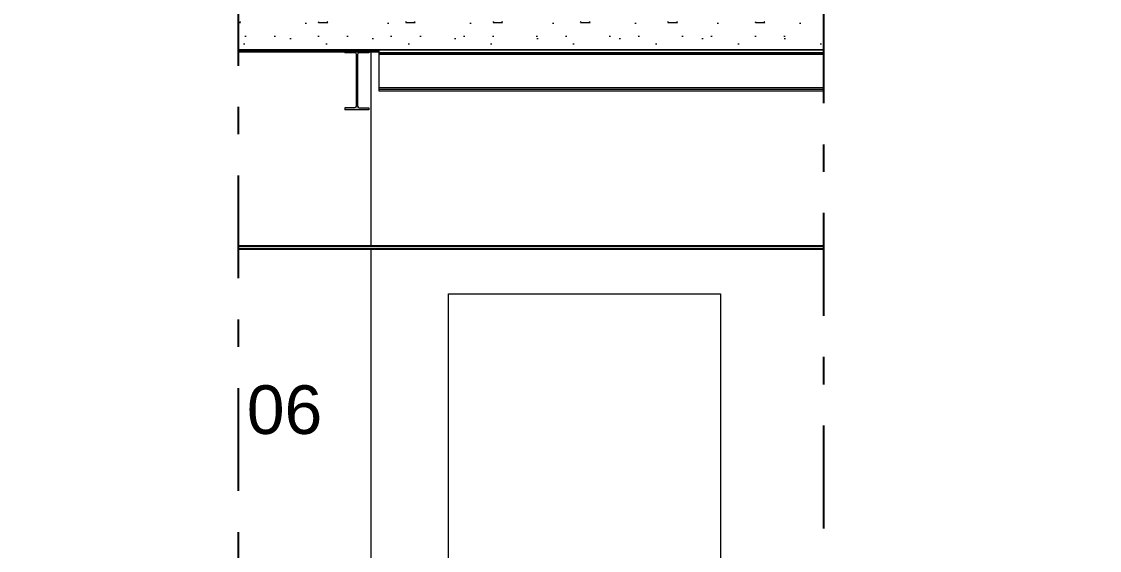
# Model space of a CAD drawing. Header units: millimetres. Extents: x -48147 to 1468943, y -496296 to 18123.
# Drawn here: x 1421176 to 1426727, y -486216 to -483496 of the extents above; entities that cross this region are included whole.
import ezdxf
from ezdxf.enums import TextEntityAlignment as Align

# ---------------------------------------------------------------- set-up
doc = ezdxf.new("R2010")
doc.units = ezdxf.units.MM
doc.header["$MEASUREMENT"] = 0
doc.linetypes.add('Double Dashed', pattern=[1093.611073, 529.166651, -211.666656, 141.111112, -211.666656])
doc.linetypes.add('Wipeout_Contour', pattern=[1000, 0, -1000])
for name, color, linetype in [('A-230-M_FLOOR.IFC Import', 7, 'Continuous'), ('A-25-M_Wall_Int', 7, 'Continuous'), ('A-95-P_Drawing', 7, 'Continuous'), ('New_A-15-MG_Structural_Grid_Phase_2', 7, 'Continuous'), ('New_A-20-M_Ceiling', 7, 'Continuous'), ('New_A-20-M_Floor_Slab', 7, 'Continuous'), ('New_A-25-M_Wall_Int', 7, 'Continuous'), ('New_A-80-M_Lift', 7, 'Continuous'), ('New_ArchiCAD Doors', 7, 'Continuous'), ('S-280-M_STRUCT_FRAME.IFC Import', 7, 'Continuous')]:
    doc.layers.add(name, color=color, linetype=linetype)
for name, color, linetype, lineweight, true_color in [('A-230-M_FLOOR.IFC Import_Pen_No__109', 7, 'Continuous', 15, 0xa6a6a6), ('A-230-M_FLOOR.IFC Import_Pen_No__29', 7, 'Continuous', 50, 0x2a2a2a), ('New_A-15-MG_Structural_Grid_Phase_2_Pen_No__222', 7, 'Continuous', 13, 0x65af33), ('New_A-20-M_Ceiling_Pen_No__107', 7, 'Continuous', 15, 0xa6a6a6), ('New_A-20-M_Ceiling_Pen_No__29', 7, 'Continuous', 50, 0x2a2a2a), ('New_A-20-M_Floor_Slab_Pen_No__147', 7, 'Continuous', 0, 0x606060)]:
    doc.layers.add(name, color=color, linetype=linetype, lineweight=lineweight, true_color=true_color)
for name, color, linetype, lineweight in [('A-230-M_FLOOR.IFC Import_Pen_No__89', 8, 'Continuous', 20), ('A-95-P_Drawing_Pen_No__194', 7, 'Continuous', 25), ('A-95-P_Text_1_50_GA_Pen_No__1', 7, 'Continuous', 13), ('New_A-20-M_Ceiling_Pen_No__89', 8, 'Continuous', 20), ('New_A-20-M_Floor_Slab_Pen_No__146', 8, 'Continuous', 0), ('New_A-25-M_Wall_Int_Pen_No__87', 8, 'Continuous', 20), ('New_A-80-M_Lift_Pen_No__87', 8, 'Continuous', 20), ('New_ArchiCAD Doors_Pen_No__87', 8, 'Continuous', 20), ('S-280-M_STRUCT_FRAME.IFC Import_Pen_No__1', 7, 'Continuous', 13), ('S-280-M_STRUCT_FRAME.IFC Import_Pen_No__160', 5, 'Continuous', 200), ('S-280-M_STRUCT_FRAME.IFC Import_Pen_No__90', 8, 'Continuous', 20)]:
    doc.layers.add(name, color=color, linetype=linetype, lineweight=lineweight)
doc.styles.add('GENERATED_STYLE_2', font='')
doc.styles.get('GENERATED_STYLE_2').set_extended_font_data('Swis721 BT')
pattern_1 = [(0, (1411454.5, -491295.5), (0, 779.423), [48.75, -401.25]), (0, (1411679.5, -490905.8), (0, 779.423), [48.75, -401.25]), (60, (1411454.5, -491295.5), (-675, 389.711), [48.75, -401.25]), (60, (1411904.5, -491295.5), (-675, 389.711), [48.75, -401.25]), (120, (1411503.2, -491295.5), (675, 389.711), [48.75, -401.25]), (120, (1411953.2, -491295.5), (675, 389.711), [48.75, -401.25]), (0, (1411454.48, -491220.52), (0, 150), [0, -150, 0, -225]), (45, (1411529.48, -491220.52), (-106.066, 106.066), [0, -112.5, 0, -187.5])]

# ---------------------------------------------------------------- blocks, each defined once
blk = doc.blocks.new('Section Elem_112_1', base_point=(1411454.5, -491295.5))
at = {"color": 254, "linetype": 'Wipeout_Contour', "lineweight": 0, "ltscale": 42162339.80973161}
blk.add_wipeout([(1425644.6, -483852.3), (1425644.6, -484645.5), (1426966.9, -484645.5), (1426966.9, -483645.5), (1425962.1, -483645.5), (1425962.1, -483656.2), (1425912.9, -483656.2), (1425906.6, -483658.8), (1425904, -483665.1), (1425904, -483930.3), (1425906.6, -483936.6), (1425912.9, -483939.2), (1425962.1, -483939.2), (1425962.1, -483949.9), (1425838.7, -483949.9), (1425838.7, -483939.2), (1425888, -483939.2), (1425894.3, -483936.6), (1425896.9, -483930.3), (1425896.9, -483665.1), (1425894.3, -483658.8), (1425888, -483656.2), (1425838.7, -483656.2), (1425838.7, -483645.5), (1425788.3, -483645.5), (1425788.3, -483840.5), (1425788.3, -483842.7), (1425788.3, -483852.3)], dxfattribs=at).dxf.layer = 'New_A-25-M_Wall_Int'
at = {"color": 254, "linetype": 'Wipeout_Contour', "lineweight": 0, "ltscale": 10548455.41241784}
blk.add_wipeout([(1425644.6, -484670.5), (1425644.6, -487245.5), (1426950.9, -487245.5), (1426950.9, -484853.5), (1426950.9, -484787.5), (1426966.9, -484787.5), (1426966.9, -484670.5)], dxfattribs=at).dxf.layer = 'New_A-25-M_Wall_Int'
at = {"layer": 'New_A-25-M_Wall_Int_Pen_No__87', "linetype": 'Continuous'}
for p, q in [((1425644.6, -483852.3), (1425644.6, -484645.5)), ((1425644.6, -484670.5), (1425644.6, -487245.5))]:
    blk.add_line(p, q, dxfattribs=at)
blk = doc.blocks.new('Section Elem_149_1', base_point=(1411454.5, -491295.5))
at = {"color": 254, "linetype": 'Wipeout_Contour', "lineweight": 0, "ltscale": 6033766.276883436}
blk.add_wipeout([(1425904.3, -483645.5), (1431755.4, -483645.5), (1431755.4, -483495.5), (1425904.3, -483495.5)], dxfattribs=at).dxf.layer = 'New_A-20-M_Floor_Slab'
at = {"layer": 'New_A-20-M_Floor_Slab_Pen_No__146', "linetype": 'Continuous'}
h = blk.add_hatch(dxfattribs=at)
h.set_pattern_fill('Structural_Concrete_0001', color=256, style=0, pattern_type=2)
h.set_pattern_definition([(45, (1411454.5, -491295.5), (-367.423, 367.423), [50, -250]), (45, (1411376.83, -491005.74), (-367.423, 367.423), [50, -250]), (105, (1411454.5, -491295.5), (501.91, 134.486), [50, -250]), (105, (1411666.6, -491083.4), (501.91, 134.486), [50, -250]), (165, (1411489.83, -491260.16), (134.486, 501.91), [50, -250]), (165, (1411701.97, -491048.03), (134.486, 501.91), [50, -250]), (45, (1411419.12, -491260.16), (-70.7107, 70.7107), [0, -100, 0, -150]), (90, (1411454.48, -491224.81), (-100, 0), [0, -75, 0, -125])])
h.paths.add_polyline_path([(1425904.3, -483645.5), (1431755.4, -483645.5), (1431755.4, -483495.5), (1425904.3, -483495.5)])
at = {"layer": 'New_A-20-M_Floor_Slab_Pen_No__147', "linetype": 'Continuous'}
blk.add_line((1425904.3, -483495.5), (1425904.3, -483645.5), dxfattribs=at)
blk = doc.blocks.new('Section Elem_198_1', base_point=(1411454.5, -491295.5))
at = {"color": 254, "linetype": 'Wipeout_Contour', "lineweight": 0, "ltscale": 6018975.751144398}
blk.add_wipeout([(1423374.6, -484895.5), (1423374.6, -487245.5), (1424774.6, -487245.5), (1424774.6, -484895.5)], dxfattribs=at).dxf.layer = 'New_A-80-M_Lift'
blk = doc.blocks.new('Section Elem_200_1', base_point=(1411454.5, -491295.5))
at = {"color": 254, "linetype": 'Wipeout_Contour', "lineweight": 0, "ltscale": 16506015.65640577}
blk.add_wipeout([(1419506.6, -483949.9), (1418352.4, -484645.5), (1421181.9, -484645.5), (1421181.9, -483645.5), (1421131.6, -483645.5), (1421131.6, -483656.2), (1419993.9, -483656.2), (1419721.9, -483820.1), (1419524.3, -483939.2), (1421131.6, -483939.2), (1421131.6, -483949.9)], dxfattribs=at).dxf.layer = 'New_A-25-M_Wall_Int'
at = {"color": 254, "linetype": 'Wipeout_Contour', "lineweight": 0, "ltscale": 46471398.40037728}
blk.add_wipeout([(1415610.4, -487245.5), (1419388.7, -487245.5), (1420601.9, -486514.4), (1420676.9, -486514.4), (1420676.9, -486514.5), (1420676.9, -487245.5), (1420874, -487245.5), (1420881.9, -487240.8), (1420881.9, -487245.5), (1421181.9, -487245.5), (1421181.9, -484670.5), (1418310.9, -484670.5), (1417201.9, -485338.9), (1416984.9, -485474.5), (1416984.9, -485507.6), (1416976.9, -485507.6), (1416976.9, -485474.5), (1416957, -485486.5), (1416957, -485518), (1416959.2, -485523.4), (1416964.6, -485525.6), (1417027.1, -485525.6), (1417027.1, -485536.5), (1416880.7, -485536.5), (1416880.7, -485525.6), (1416943.1, -485525.6), (1416948.5, -485523.4), (1416950.7, -485518), (1416950.7, -485490.3), (1416921.9, -485507.6), (1415610.4, -485507.6)], dxfattribs=at).dxf.layer = 'New_A-25-M_Wall_Int'
at = {"layer": 'New_A-25-M_Wall_Int_Pen_No__87', "linetype": 'Continuous'}
for p, q in [((1421181.9, -483645.5), (1421181.9, -484645.5)), ((1421181.9, -484670.5), (1421181.9, -487245.5))]:
    blk.add_line(p, q, dxfattribs=at)
blk = doc.blocks.new('Section Elem_410_1', base_point=(1411454.5, -491295.5))
at = {"color": 254, "linetype": 'Wipeout_Contour', "lineweight": 0, "ltscale": 7499649.260234158}
blk.add_wipeout([(1418321.9, -484663.9), (1418310.9, -484670.5), (1421181.9, -484670.5), (1421181.9, -484645.5), (1418352.4, -484645.5)], dxfattribs=at).dxf.layer = 'New_A-20-M_Ceiling'
at = {"layer": 'New_A-20-M_Ceiling_Pen_No__107', "linetype": 'Continuous'}
blk.add_hatch(color=256, dxfattribs=at).paths.add_polyline_path([(1426967.2, -484670.5), (1426967.2, -484645.5), (1421181.9, -484645.5), (1421181.9, -484670.5)])
at = {"layer": 'New_A-20-M_Ceiling_Pen_No__29', "linetype": 'Continuous'}
for p, q in [((1421181.9, -484645.5), (1421181.9, -484670.5)), ((1426966.9, -484645.5), (1421181.9, -484645.5)), ((1426966.9, -484670.5), (1421181.9, -484670.5))]:
    blk.add_line(p, q, dxfattribs=at)
at = {"layer": 'New_A-20-M_Ceiling_Pen_No__89', "linetype": 'Continuous'}
for p, q in [((1418310.9, -484670.5), (1421181.9, -484670.5)), ((1418352.4, -484645.5), (1421181.9, -484645.5))]:
    blk.add_line(p, q, dxfattribs=at)
blk = doc.blocks.new('Section Elem_509_1', base_point=(1411454.5, -491295.5))
at = {"color": 254, "linetype": 'Wipeout_Contour', "lineweight": 0, "ltscale": 6011273.824769552}
blk.add_wipeout([(1421181.9, -487245.5), (1422974.6, -487245.5), (1422974.6, -484670.5), (1421181.9, -484670.5)], dxfattribs=at).dxf.layer = 'A-25-M_Wall_Int'
at = {"color": 254, "linetype": 'Wipeout_Contour', "lineweight": 0, "ltscale": 66094195.24203045}
blk.add_wipeout([(1421181.9, -484645.5), (1422974.6, -484645.5), (1422974.6, -483645.5), (1422964.8, -483645.5), (1422964.8, -483656.2), (1422915.6, -483656.2), (1422909.3, -483658.8), (1422906.7, -483665.1), (1422906.7, -483930.3), (1422909.3, -483936.6), (1422915.6, -483939.2), (1422964.8, -483939.2), (1422964.8, -483949.9), (1422841.4, -483949.9), (1422841.4, -483939.2), (1422890.7, -483939.2), (1422897, -483936.6), (1422899.6, -483930.3), (1422899.6, -483665.1), (1422897, -483658.8), (1422890.7, -483656.2), (1422841.4, -483656.2), (1422841.4, -483645.5), (1421353.6, -483645.5), (1421353.6, -483657), (1421281.7, -483657), (1421274.5, -483660), (1421271.5, -483667.2), (1421271.5, -483978.8), (1421274.5, -483986), (1421281.7, -483989), (1421353.6, -483989), (1421353.6, -484000.5), (1421182.1, -484000.5), (1421182.1, -483989), (1421253.9, -483989), (1421261.1, -483986), (1421264.1, -483978.8), (1421264.1, -483667.2), (1421261.1, -483660), (1421253.9, -483657), (1421182.1, -483657), (1421182.1, -483645.5), (1421181.9, -483645.5)], dxfattribs=at).dxf.layer = 'A-25-M_Wall_Int'
blk = doc.blocks.new('Section Elem_510_1', base_point=(1411454.5, -491295.5))
at = {"color": 254, "linetype": 'Wipeout_Contour', "lineweight": 0, "ltscale": 6024727.154964691}
blk.add_wipeout([(1425619.6, -487245.5), (1425644.6, -487245.5), (1425644.6, -484670.5), (1425619.6, -484670.5)], dxfattribs=at).dxf.layer = 'A-25-M_Wall_Int'
at = {"color": 254, "linetype": 'Wipeout_Contour', "lineweight": 0, "ltscale": 6022523.133159164}
blk.add_wipeout([(1425619.6, -484645.5), (1425644.6, -484645.5), (1425644.6, -483852.3), (1425619.6, -483852.3)], dxfattribs=at).dxf.layer = 'A-25-M_Wall_Int'
blk = doc.blocks.new('Section Elem_523_1', base_point=(1411454.5, -491295.5))
at = {"color": 254, "linetype": 'Wipeout_Contour', "lineweight": 0, "ltscale": 6012354.186680323}
blk.add_wipeout([(1422974.6, -483645.5), (1422974.6, -484645.5), (1422989.6, -484645.5), (1422989.6, -483645.5)], dxfattribs=at).dxf.layer = 'New_A-80-M_Lift'
at = {"color": 254, "linetype": 'Wipeout_Contour', "lineweight": 0, "ltscale": 6014695.007930579}
blk.add_wipeout([(1422989.6, -484670.5), (1422974.6, -484670.5), (1422974.6, -487245.5), (1422989.6, -487245.5)], dxfattribs=at).dxf.layer = 'New_A-80-M_Lift'
at = {"layer": 'New_A-80-M_Lift_Pen_No__87', "linetype": 'Continuous'}
for p, q in [((1422974.6, -483645.5), (1422974.6, -484645.5)), ((1422974.6, -484670.5), (1422974.6, -487245.5))]:
    blk.add_line(p, q, dxfattribs=at)
blk = doc.blocks.new('Section Elem_525_1', base_point=(1411454.5, -491295.5))
at = {"color": 254, "linetype": 'Wipeout_Contour', "lineweight": 0, "ltscale": 13532421.31560802}
blk.add_wipeout([(1423015.3, -483645.5), (1422989.6, -483645.5), (1422989.6, -484645.5), (1425619.6, -484645.5), (1425619.6, -483852.3), (1423015.3, -483852.3), (1423015.3, -483842.7), (1423015.3, -483840.5), (1423015.3, -483655.1)], dxfattribs=at).dxf.layer = 'New_A-80-M_Lift'
at = {"color": 254, "linetype": 'Wipeout_Contour', "lineweight": 0, "ltscale": 12038677.75170034}
blk.add_wipeout([(1422989.6, -484670.5), (1422989.6, -487245.5), (1423374.6, -487245.5), (1423374.6, -484895.5), (1424774.6, -484895.5), (1424774.6, -487245.5), (1425619.6, -487245.5), (1425619.6, -484670.5)], dxfattribs=at).dxf.layer = 'New_A-80-M_Lift'
at = {"layer": 'New_A-80-M_Lift_Pen_No__87', "linetype": 'Continuous'}
for p, q in [((1425619.6, -484645.5), (1425619.6, -483852.3)), ((1425619.6, -487245.5), (1425619.6, -484670.5))]:
    blk.add_line(p, q, dxfattribs=at)
blk = doc.blocks.new('Section Elem_528_1', base_point=(1411454.5, -491295.5))
at = {"layer": 'New_ArchiCAD Doors_Pen_No__87', "linetype": 'Continuous'}
for p, q in [((1423374.6, -484895.5), (1424774.6, -484895.5)), ((1423374.6, -487245.5), (1423374.6, -484895.5)), ((1424774.6, -484895.5), (1424774.6, -487245.5))]:
    blk.add_line(p, q, dxfattribs=at)
blk = doc.blocks.new('Section Elem_706_1', base_point=(1411454.5, -491295.5))
at = {"layer": 'S-280-M_STRUCT_FRAME.IFC Import_Pen_No__160', "linetype": 'Continuous', "lineweight": 0, "true_color": 0x00007f}
blk.add_hatch(color=176, dxfattribs=at).paths.add_polyline_path([(1425838.7, -483949.9), (1425962.1, -483949.9), (1425962.1, -483939.2), (1425912.9, -483939.2), (1425906.6, -483936.6), (1425904, -483930.3), (1425904, -483665.1), (1425906.6, -483658.8), (1425912.9, -483656.2), (1425962.1, -483656.2), (1425962.1, -483645.5), (1425838.7, -483645.5), (1425838.7, -483656.2), (1425888, -483656.2), (1425894.3, -483658.8), (1425896.9, -483665.1), (1425896.9, -483930.3), (1425894.3, -483936.6), (1425888, -483939.2), (1425838.7, -483939.2)])
at = {"layer": 'S-280-M_STRUCT_FRAME.IFC Import_Pen_No__1', "linetype": 'Continuous'}
for p, q in [((1425838.7, -483645.5), (1425838.7, -483656.2)), ((1425962.1, -483645.5), (1425962.1, -483656.2)), ((1425838.7, -483939.2), (1425838.7, -483949.9)), ((1425962.1, -483949.9), (1425838.7, -483949.9)), ((1425962.1, -483939.2), (1425962.1, -483949.9))]:
    blk.add_line(p, q, dxfattribs=at)
at = {"layer": 'S-280-M_STRUCT_FRAME.IFC Import_Pen_No__1', "linetype": 'Continuous', "flags": 128}
for points in [[(1425894.3, -483658.8), (1425888, -483656.2), (1425838.7, -483656.2)], [(1425894.3, -483658.8), (1425896.9, -483665.1), (1425896.9, -483930.3), (1425894.3, -483936.6)], [(1425906.6, -483658.8), (1425904, -483665.1), (1425904, -483930.3), (1425906.6, -483936.6)], [(1425962.1, -483656.2), (1425912.9, -483656.2), (1425906.6, -483658.8)], [(1425894.3, -483936.6), (1425888, -483939.2), (1425838.7, -483939.2)], [(1425906.6, -483936.6), (1425912.9, -483939.2), (1425962.1, -483939.2)]]:
    blk.add_lwpolyline(points, dxfattribs=at)
blk = doc.blocks.new('Section Elem_710_1', base_point=(1411454.5, -491295.5))
at = {"color": 254, "linetype": 'Wipeout_Contour', "lineweight": 0, "ltscale": 6002810.411586821}
blk.add_wipeout([(1420011.7, -483645.5), (1421179.1, -483645.5), (1421179.1, -483495.5), (1420260.5, -483495.5)], dxfattribs=at).dxf.layer = 'A-230-M_FLOOR.IFC Import'
at = {"color": 254, "linetype": 'Wipeout_Contour', "lineweight": 0, "ltscale": 6013733.823394473}
blk.add_wipeout([(1425904.4, -483645.5), (1425904.4, -483495.5), (1421179.1, -483495.5), (1421179.1, -483645.5)], dxfattribs=at).dxf.layer = 'A-230-M_FLOOR.IFC Import'
at = {"layer": 'A-230-M_FLOOR.IFC Import_Pen_No__109', "linetype": 'Continuous'}
h = blk.add_hatch(dxfattribs=at)
h.set_pattern_fill('Lightweight_Concrete_0001', color=256, style=0, pattern_type=2)
h.set_pattern_definition(pattern_1)
h.paths.add_polyline_path([(1425904.4, -483645.5), (1425904.4, -483495.5), (1421179.1, -483495.5), (1421179.1, -483645.5)])
at = {"layer": 'A-230-M_FLOOR.IFC Import_Pen_No__29', "linetype": 'Continuous'}
for p, q in [((1421179.1, -483495.5), (1421179.1, -483645.5)), ((1421182.1, -483645.5), (1421179.1, -483645.5)), ((1421353.6, -483645.5), (1421182.1, -483645.5)), ((1422841.4, -483645.5), (1421353.6, -483645.5)), ((1422964.8, -483645.5), (1422841.4, -483645.5)), ((1425838.7, -483645.5), (1422964.8, -483645.5))]:
    blk.add_line(p, q, dxfattribs=at)
at = {"layer": 'A-230-M_FLOOR.IFC Import_Pen_No__29', "linetype": 'Continuous', "flags": 128}
blk.add_lwpolyline([(1425904.4, -483645.5), (1425904.3, -483645.5), (1425838.7, -483645.5)], dxfattribs=at)
at = {"layer": 'A-230-M_FLOOR.IFC Import_Pen_No__89', "linetype": 'Continuous'}
blk.add_line((1421179.1, -483645.5), (1420011.7, -483645.5), dxfattribs=at)
blk = doc.blocks.new('Section Elem_711_1', base_point=(1411454.5, -491295.5))
at = {"layer": 'S-280-M_STRUCT_FRAME.IFC Import_Pen_No__160', "linetype": 'Continuous', "lineweight": 0, "true_color": 0x00007f}
blk.add_hatch(color=176, dxfattribs=at).paths.add_polyline_path([(1421353.6, -484000.5), (1421353.6, -483989), (1421281.7, -483989), (1421274.5, -483986), (1421271.5, -483978.8), (1421271.5, -483667.2), (1421274.5, -483660), (1421281.7, -483657), (1421353.6, -483657), (1421353.6, -483645.5), (1421182.1, -483645.5), (1421182.1, -483657), (1421253.9, -483657), (1421261.1, -483660), (1421264.1, -483667.2), (1421264.1, -483978.8), (1421261.1, -483986), (1421253.9, -483989), (1421182.1, -483989), (1421182.1, -484000.5)])
at = {"layer": 'S-280-M_STRUCT_FRAME.IFC Import_Pen_No__1', "linetype": 'Continuous'}
for p, q in [((1421182.1, -483645.5), (1421182.1, -483657)), ((1421353.6, -483645.5), (1421353.6, -483657)), ((1421182.1, -483989), (1421182.1, -484000.5)), ((1421353.6, -484000.5), (1421182.1, -484000.5)), ((1421353.6, -483989), (1421353.6, -484000.5))]:
    blk.add_line(p, q, dxfattribs=at)
at = {"layer": 'S-280-M_STRUCT_FRAME.IFC Import_Pen_No__1', "linetype": 'Continuous', "flags": 128}
for points in [[(1421261.1, -483660), (1421253.9, -483657), (1421182.1, -483657)], [(1421261.1, -483660), (1421264.1, -483667.2), (1421264.1, -483978.8), (1421261.1, -483986)], [(1421274.5, -483660), (1421271.5, -483667.2), (1421271.5, -483978.8), (1421274.5, -483986)], [(1421353.6, -483657), (1421281.7, -483657), (1421274.5, -483660)], [(1421261.1, -483986), (1421253.9, -483989), (1421182.1, -483989)], [(1421274.5, -483986), (1421281.7, -483989), (1421353.6, -483989)]]:
    blk.add_lwpolyline(points, dxfattribs=at)
at = {"layer": 'S-280-M_STRUCT_FRAME.IFC Import_Pen_No__90', "linetype": 'Continuous'}
for p, q in [((1421281.7, -483657), (1421281.7, -483657)), ((1421281.7, -483989), (1421281.7, -483989))]:
    blk.add_line(p, q, dxfattribs=at)
blk = doc.blocks.new('Section Elem_713_1', base_point=(1411454.5, -491295.5))
at = {"color": 254, "linetype": 'Wipeout_Contour', "lineweight": 0, "ltscale": 6017346.946805684}
blk.add_wipeout([(1423015.3, -483842.7), (1423015.3, -483852.3), (1425788.3, -483852.3), (1425788.3, -483842.7)], dxfattribs=at).dxf.layer = 'S-280-M_STRUCT_FRAME.IFC Import'
at = {"color": 254, "linetype": 'Wipeout_Contour', "lineweight": 0, "ltscale": 6017339.337646479}
blk.add_wipeout([(1423015.3, -483840.5), (1423015.3, -483842.7), (1425788.3, -483842.7), (1425788.3, -483840.5)], dxfattribs=at).dxf.layer = 'S-280-M_STRUCT_FRAME.IFC Import'
at = {"color": 254, "linetype": 'Wipeout_Contour', "lineweight": 0, "ltscale": 6017334.448747357}
blk.add_wipeout([(1423015.3, -483835.1), (1423015.3, -483840.5), (1425788.3, -483840.5), (1425788.3, -483835.1)], dxfattribs=at).dxf.layer = 'S-280-M_STRUCT_FRAME.IFC Import'
at = {"color": 254, "linetype": 'Wipeout_Contour', "lineweight": 0, "ltscale": 6017220.112254729}
blk.add_wipeout([(1423015.3, -483662.7), (1423015.3, -483835.1), (1425788.3, -483835.1), (1425788.3, -483662.7)], dxfattribs=at).dxf.layer = 'S-280-M_STRUCT_FRAME.IFC Import'
at = {"layer": 'S-280-M_STRUCT_FRAME.IFC Import_Pen_No__90', "linetype": 'Continuous'}
for p, q in [((1423015.3, -483835.1), (1423015.3, -483840.5)), ((1423015.3, -483835.1), (1425788.3, -483835.1)), ((1423015.3, -483840.5), (1423015.3, -483842.7)), ((1423015.3, -483842.7), (1423015.3, -483852.3)), ((1423015.3, -483842.7), (1425788.3, -483842.7)), ((1423015.3, -483852.3), (1425788.3, -483852.3)), ((1425788.3, -483835.1), (1425788.3, -483840.5)), ((1425788.3, -483840.5), (1425788.3, -483842.7)), ((1425788.3, -483842.7), (1425788.3, -483852.3))]:
    blk.add_line(p, q, dxfattribs=at)
at = {"color": 254, "linetype": 'Wipeout_Contour', "lineweight": 0, "ltscale": 6017105.776903719}
blk.add_wipeout([(1423015.3, -483657.3), (1423015.3, -483662.7), (1425788.3, -483662.7), (1425788.3, -483657.3)], dxfattribs=at).dxf.layer = 'S-280-M_STRUCT_FRAME.IFC Import'
at = {"color": 254, "linetype": 'Wipeout_Contour', "lineweight": 0, "ltscale": 6017100.889874456}
blk.add_wipeout([(1423015.3, -483655.1), (1423015.3, -483657.3), (1425788.3, -483657.3), (1425788.3, -483655.1)], dxfattribs=at).dxf.layer = 'S-280-M_STRUCT_FRAME.IFC Import'
at = {"color": 254, "linetype": 'Wipeout_Contour', "lineweight": 0, "ltscale": 6017093.287189499}
blk.add_wipeout([(1423015.3, -483645.5), (1423015.3, -483655.1), (1425788.3, -483655.1), (1425788.3, -483645.5)], dxfattribs=at).dxf.layer = 'S-280-M_STRUCT_FRAME.IFC Import'
at = {"layer": 'S-280-M_STRUCT_FRAME.IFC Import_Pen_No__90', "linetype": 'Continuous'}
for p, q in [((1423015.3, -483645.5), (1423015.3, -483655.1)), ((1423015.3, -483655.1), (1423015.3, -483657.3)), ((1423015.3, -483655.1), (1425788.3, -483655.1)), ((1423015.3, -483657.3), (1423015.3, -483662.7)), ((1423015.3, -483662.7), (1423015.3, -483835.1)), ((1423015.3, -483662.7), (1425788.3, -483662.7)), ((1425788.3, -483645.5), (1425788.3, -483655.1)), ((1425788.3, -483655.1), (1425788.3, -483657.3)), ((1425788.3, -483657.3), (1425788.3, -483662.7)), ((1425788.3, -483662.7), (1425788.3, -483835.1))]:
    blk.add_line(p, q, dxfattribs=at)
blk = doc.blocks.new('Section Elem_714_1', base_point=(1411454.5, -491295.5))
at = {"layer": 'S-280-M_STRUCT_FRAME.IFC Import_Pen_No__160', "linetype": 'Continuous', "lineweight": 0, "true_color": 0x00007f}
blk.add_hatch(color=176, dxfattribs=at).paths.add_polyline_path([(1422964.8, -483949.9), (1422964.8, -483939.2), (1422915.6, -483939.2), (1422909.3, -483936.6), (1422906.7, -483930.3), (1422906.7, -483665.1), (1422909.3, -483658.8), (1422915.6, -483656.2), (1422964.8, -483656.2), (1422964.8, -483645.5), (1422841.4, -483645.5), (1422841.4, -483656.2), (1422890.7, -483656.2), (1422897, -483658.8), (1422899.6, -483665.1), (1422899.6, -483930.3), (1422897, -483936.6), (1422890.7, -483939.2), (1422841.4, -483939.2), (1422841.4, -483949.9)])
at = {"layer": 'S-280-M_STRUCT_FRAME.IFC Import_Pen_No__1', "linetype": 'Continuous'}
for p, q in [((1422841.4, -483645.5), (1422841.4, -483656.2)), ((1422964.8, -483645.5), (1422964.8, -483656.2)), ((1422841.4, -483939.2), (1422841.4, -483949.9)), ((1422964.8, -483949.9), (1422841.4, -483949.9)), ((1422964.8, -483939.2), (1422964.8, -483949.9))]:
    blk.add_line(p, q, dxfattribs=at)
at = {"layer": 'S-280-M_STRUCT_FRAME.IFC Import_Pen_No__1', "linetype": 'Continuous', "flags": 128}
for points in [[(1422897, -483658.8), (1422890.7, -483656.2), (1422841.4, -483656.2)], [(1422897, -483658.8), (1422899.6, -483665.1), (1422899.6, -483930.3), (1422897, -483936.6)], [(1422909.3, -483658.8), (1422906.7, -483665.1), (1422906.7, -483930.3), (1422909.3, -483936.6)], [(1422964.8, -483656.2), (1422915.6, -483656.2), (1422909.3, -483658.8)], [(1422897, -483936.6), (1422890.7, -483939.2), (1422841.4, -483939.2)], [(1422909.3, -483936.6), (1422915.6, -483939.2), (1422964.8, -483939.2)]]:
    blk.add_lwpolyline(points, dxfattribs=at)
blk = doc.blocks.new('Section Elem_726_1', base_point=(1411454.5, -491295.5))
at = {"color": 254, "linetype": 'Wipeout_Contour', "lineweight": 0, "ltscale": 6034041.713198304}
blk.add_wipeout([(1431900.6, -483495.5), (1425904.4, -483495.5), (1425904.4, -483645.5), (1431900.6, -483645.5)], dxfattribs=at).dxf.layer = 'A-230-M_FLOOR.IFC Import'
at = {"layer": 'A-230-M_FLOOR.IFC Import_Pen_No__109', "linetype": 'Continuous'}
h = blk.add_hatch(dxfattribs=at)
h.set_pattern_fill('Lightweight_Concrete_0001', color=256, style=0, pattern_type=2)
h.set_pattern_definition(pattern_1)
h.paths.add_polyline_path([(1431900.6, -483495.5), (1425904.4, -483495.5), (1425904.4, -483645.5), (1431900.6, -483645.5)])
at = {"layer": 'A-230-M_FLOOR.IFC Import_Pen_No__29', "linetype": 'Continuous', "flags": 128}
blk.add_lwpolyline([(1431900.6, -483645.5), (1431845.1, -483645.5), (1431756.1, -483645.5), (1431755.4, -483645.5), (1431680, -483645.5), (1431320.4, -483645.5), (1431295.4, -483645.5), (1429048.2, -483645.5), (1428922.9, -483645.5), (1427136.9, -483645.5), (1427121.9, -483645.5), (1426981.9, -483645.5), (1426966.9, -483645.5), (1425962.1, -483645.5), (1425904.4, -483645.5)], dxfattribs=at)
blk = doc.blocks.new('Section Elem_728_1', base_point=(1411454.5, -491295.5))
at = {"color": 254, "linetype": 'Wipeout_Contour', "lineweight": 0, "ltscale": 9056096.74748485}
blk.add_wipeout([(1426104.5, -483195.5), (1426104.5, -483279.3), (1431750, -483345.5), (1431750, -483495.5), (1431750.6, -483495.5), (1431750.6, -483195.5)], dxfattribs=at).dxf.layer = 'A-230-M_FLOOR.IFC Import'
blk = doc.blocks.new('Standard grid marker[4]_1', base_point=(1425900.3, -469890.9))
at = {"layer": 'New_A-15-MG_Structural_Grid_Phase_2_Pen_No__222', "linetype": 'Double Dashed'}
blk.add_line((1425900.3, -470890.9), (1425900.3, -494295.5), dxfattribs=at)
at = {"layer": 'New_A-15-MG_Structural_Grid_Phase_2_Pen_No__222', "style": 'GENERATED_STYLE_2'}
for tag, p in [('AC_MarkerText_1_0', (1425900.3, -469349.7)), ('AC_MarkerText_1_1', (1425900.3, -495754.3))]:
    blk.add_attdef(tag, text='', height=350, rotation=360, dxfattribs=at).set_placement(p, align=Align.MIDDLE_CENTER)

msp = doc.modelspace()

# ---------------------------------------------------------------- block references
at = {"layer": 'New_A-25-M_Wall_Int'}
for name in ['Section Elem_200_1', 'Section Elem_112_1']:
    msp.add_blockref(name, (1411454.5, -491295.5), dxfattribs=at)
at = {"layer": 'New_A-80-M_Lift'}
msp.add_blockref('Section Elem_198_1', (1411454.5, -491295.5), dxfattribs=at)

# ---------------------------------------------------------------- next in the draw order: block references
at = {"layer": 'New_A-20-M_Ceiling'}
msp.add_blockref('Section Elem_410_1', (1411454.5, -491295.5), dxfattribs=at)
at = {"layer": 'New_A-20-M_Floor_Slab'}
msp.add_blockref('Section Elem_149_1', (1411454.5, -491295.5), dxfattribs=at)

# ---------------------------------------------------------------- next in the draw order: block references
at = {"layer": 'A-25-M_Wall_Int'}
for name in ['Section Elem_509_1', 'Section Elem_510_1']:
    msp.add_blockref(name, (1411454.5, -491295.5), dxfattribs=at)
at = {"layer": 'S-280-M_STRUCT_FRAME.IFC Import'}
msp.add_blockref('Section Elem_706_1', (1411454.5, -491295.5), dxfattribs=at)

# ---------------------------------------------------------------- next in the draw order: block references
at = {"layer": 'New_A-80-M_Lift'}
msp.add_blockref('Section Elem_523_1', (1411454.5, -491295.5), dxfattribs=at)

# ---------------------------------------------------------------- next in the draw order: texts
at = {"layer": 'A-95-P_Text_1_50_GA_Pen_No__1', "linetype": 'Continuous', "insert": (1422123.1, -485366.9), "char_height": 250, "attachment_point": 2, "style": 'GENERATED_STYLE_2'}
msp.add_mtext('\\A1;{\\fSwis721 BT|b0|i0|c0|p34;Stair 06}', dxfattribs=at)

# ---------------------------------------------------------------- next in the draw order: block references
at = {"layer": 'New_A-80-M_Lift'}
msp.add_blockref('Section Elem_525_1', (1411454.5, -491295.5), dxfattribs=at)

# ---------------------------------------------------------------- next in the draw order: block references
at = {"layer": 'A-230-M_FLOOR.IFC Import'}
msp.add_blockref('Section Elem_710_1', (1411454.5, -491295.5), dxfattribs=at)
at = {"layer": 'New_ArchiCAD Doors'}
msp.add_blockref('Section Elem_528_1', (1411454.5, -491295.5), dxfattribs=at)

# ---------------------------------------------------------------- next in the draw order: block references
at = {"layer": 'A-230-M_FLOOR.IFC Import'}
msp.add_blockref('Section Elem_726_1', (1411454.5, -491295.5), dxfattribs=at)
at = {"layer": 'S-280-M_STRUCT_FRAME.IFC Import'}
for name in ['Section Elem_711_1', 'Section Elem_714_1', 'Section Elem_713_1']:
    msp.add_blockref(name, (1411454.5, -491295.5), dxfattribs=at)

# ---------------------------------------------------------------- next in the draw order: block references
at = {"layer": 'A-230-M_FLOOR.IFC Import'}
msp.add_blockref('Section Elem_728_1', (1411454.5, -491295.5), dxfattribs=at)

# ---------------------------------------------------------------- next in the draw order: wipeouts: each hides what was drawn before it
at = {"color": 254, "linetype": 'Wipeout_Contour', "lineweight": 0, "ltscale": 5993244.109054232}
msp.add_wipeout([(1415048.3, -470752.6), (1422292.3, -470752.6), (1422292.3, -492986.9), (1415048.3, -492986.9)], dxfattribs=at).dxf.layer = 'A-95-P_Drawing'

# ---------------------------------------------------------------- next in the draw order: linework, layer by layer
at = {"layer": 'A-95-P_Drawing_Pen_No__194', "linetype": 'Double Dashed', "flags": 128}
msp.add_lwpolyline([(1415048.3, -470752.6), (1422292.3, -470752.6), (1422292.3, -492986.9), (1415048.3, -492986.9)], close=True, dxfattribs=at)

# ---------------------------------------------------------------- next in the draw order: block references
at = {"layer": 'New_A-15-MG_Structural_Grid_Phase_2', "color": 8, "linetype": 'Continuous', "lineweight": 15}
msp.add_blockref('Standard grid marker[4]_1', (1425900.3, -469890.9), dxfattribs=at)

# ---------------------------------------------------------------- next in the draw order: wipeouts: each hides what was drawn before it
at = {"color": 254, "linetype": 'Wipeout_Contour', "lineweight": 0, "ltscale": 6032284.253134676}
msp.add_wipeout([(1432640.8, -492986.9), (1425307.8, -492986.9), (1425307.8, -470752.6), (1432640.8, -470752.6)], dxfattribs=at).dxf.layer = 'A-95-P_Drawing'

# ---------------------------------------------------------------- next in the draw order: linework, layer by layer
at = {"layer": 'A-95-P_Drawing_Pen_No__194', "linetype": 'Double Dashed', "flags": 128}
msp.add_lwpolyline([(1432640.8, -492986.9), (1425307.8, -492986.9), (1425307.8, -470752.6), (1432640.8, -470752.6)], close=True, dxfattribs=at)

doc.saveas('drawing.dxf')
